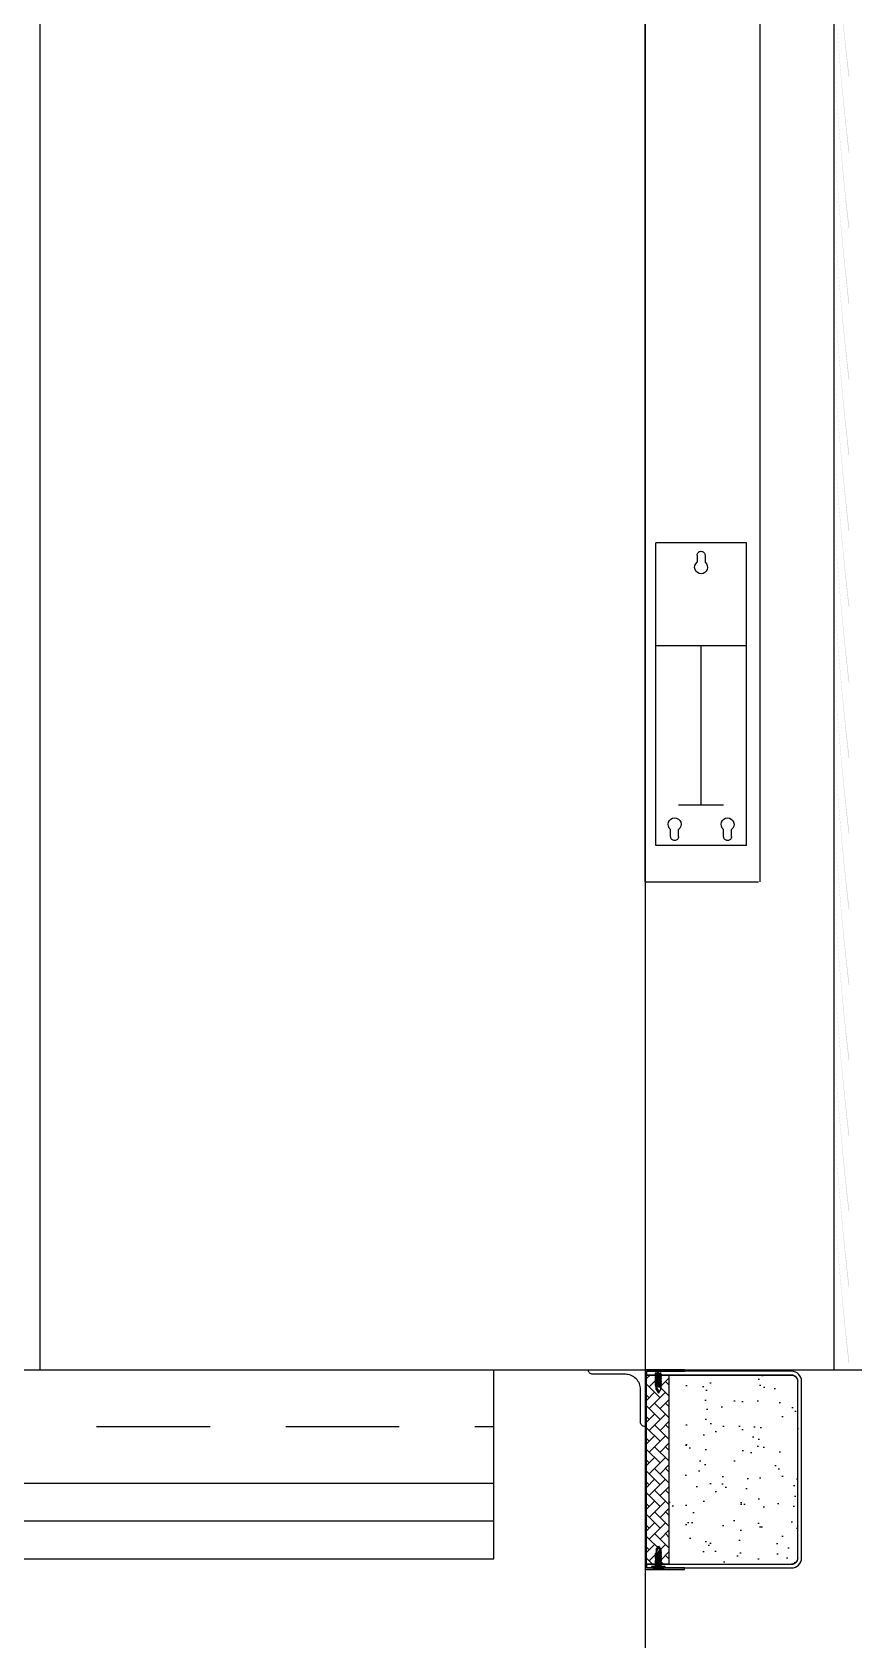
# Model space of a CAD drawing. Header units: millimetres. Extents: x 35054840 to 35483341, y -1288013 to -991013.
# Drawn here: x 35310001 to 35311087, y -1217650 to -1215525 of the extents above; entities that cross this region are included whole.
import ezdxf

# ---------------------------------------------------------------- set-up
doc = ezdxf.new("R2010")
doc.units = ezdxf.units.MM
doc.header["$LTSCALE"] = 1000
doc.header["$MEASUREMENT"] = 0
doc.linetypes.add('HID', pattern=[2.5, 1.5, -1])
doc.layers.get('0').update_dxf_attribs({"linetype": 'CONTINUOUS'})
for name, color, linetype in [('5HAT', 5, 'CONTINUOUS'), ('A-외장판넬', 8, 'CONTINUOUS'), ('BOLT', 8, 'CONTINUOUS'), ('cen', 1, 'CONTINUOUS'), ('COL', 2, 'CONTINUOUS'), ('con', 2, 'CONTINUOUS'), ('DIM', 7, 'CONTINUOUS'), ('dockseal', 50, 'CONTINUOUS'), ('INS', 9, 'BATTING'), ('SECTION$0$AA-WAXS-FRAM', 4, 'CONTINUOUS'), ('wire-meshes', 1, 'CONTINUOUS'), ('XR-단면도$0$WAXS-FRAM', 4, 'CONTINUOUS'), ('XR-단면도$0$㈜SE&C 기둥', 2, 'CONTINUOUS'), ('초평탄', 4, 'CONTINUOUS')]:
    doc.layers.add(name, color=color, linetype=linetype)
doc.linetypes.add('BATTING', pattern='A,0.0001,-0.1,[134,ltypeshp.shx,S=0.1,R=0,X=-0.1,Y=0],-0.2,[134,ltypeshp.shx,S=0.1,R=180,X=0.1,Y=0],-0.1', length=0.4001)

# ---------------------------------------------------------------- blocks, each defined once
blk = doc.blocks.new('sdfsgdfdfg')
at = {"layer": 'cen', "ltscale": 5}
blk.add_line((34536434.6, -290708.7), (34739301.6, -290708.7), dxfattribs=at)
blk = doc.blocks.new('종단면도_1~2층')
at = {"layer": 'con', "ltscale": 0.1}
blk.add_line((34890611.3, -1227293), (34890811.3, -1227293), dxfattribs=at)
blk.add_lwpolyline([(34812336.3, -1226693), (34812336.3, -1227543), (34890611.3, -1227543), (34890611.3, -1227293)], dxfattribs=at)
at = {"layer": '초평탄', "ltscale": 0.1}
blk.add_lwpolyline([(34812336.1, -1227293), (34890611.3, -1227293)], dxfattribs=at)
blk = doc.blocks.new('FASDFDSAF')
at = {"layer": '5HAT', "color": 4}
for p, q in [((5533641.2, 4897794.2), (5533641.2, 4898194.2)), ((5533641.2, 4898194.2), (5533761.2, 4898194.2)), ((5533761.2, 4897794.2), (5533761.2, 4898194.2)), ((5533696, 4898178), (5533696, 4898168.7)), ((5533706.5, 4898178), (5533706.5, 4898168.7)), ((5533661, 4897806.2), (5533661, 4897815.5)), ((5533671.5, 4897806.2), (5533671.5, 4897815.5)), ((5533731, 4897806.2), (5533731, 4897815.5)), ((5533741.5, 4897806.2), (5533741.5, 4897815.5)), ((5533641.2, 4897794.2), (5533761.2, 4897794.2))]:
    blk.add_line(p, q, dxfattribs=at)
for centre, radius, start, end in [((5533701.2, 4898178), 5.25, 90, 180.0006), ((5533701.2, 4898178), 5.25, 359.9994, 90), ((5533701.2, 4898162), 8.5, 128.1459, 269.9989), ((5533701.2, 4898162), 8.5, 270.0011, 51.8541), ((5533666.2, 4897822.2), 8.5, 90.0011, 231.8541), ((5533666.2, 4897822.2), 8.5, 308.1459, 89.9989), ((5533736.2, 4897822.2), 8.5, 90.0011, 231.8541), ((5533736.2, 4897822.2), 8.5, 308.1459, 89.9989), ((5533666.2, 4897806.2), 5.25, 179.9994, 270), ((5533666.2, 4897806.2), 5.25, 270, 0.0006), ((5533736.2, 4897806.2), 5.25, 179.9994, 270), ((5533736.2, 4897806.2), 5.25, 270, 0.0006)]:
    blk.add_arc(centre, radius, start, end, dxfattribs=at)
blk = doc.blocks.new('A$Cfe5344a9')
at = {"ltscale": 0.002}
h = blk.add_hatch(dxfattribs=at)
h.set_pattern_fill('AR-SAND', color=256, angle=-90, style=0)
h.set_pattern_definition([(307.5, (-21381842.837, 50949006.176), (48.941323733, 1.600031296), [0, -38.608, 0, -43.18, 0, -41.275]), (277.5, (-21381842.837, 50949006.176), (71.68251006, -44.95232831), [0, -20.828, 0, -34.798, 0, -13.335]), (237.5, (-21381842.837, 50949037.42), (0.143718468, -79.099237024), [0, -12.7, 0, -45.72, 0, -59.69]), (227.5, (-21381842.837, 50949037.42), (22.292932326, -76.35564525), [0, -6.35, 0, -29.972, 0, -34.29])])
h.paths.add_polyline_path([(76.4, 257, 0.414214), (68, 248.7), (68, 15.3, 0.414214), (76.4, 7), (238, 7), (238, 257)])
h = blk.add_hatch(dxfattribs=at)
h.set_pattern_fill('AR-HBONE', color=256, scale=0.1, angle=-90, style=0)
h.set_pattern_definition([(315, (50955786.544, 21380766.153), (14.3684097937, -4e-15), [30.48, -10.16]), (45, (50955793.728, 21380758.969), (14.3684097937, -4e-15), [30.48, -10.16])])
h.paths.add_polyline_path([(268, 7), (238, 7), (238, 257), (268, 257)])
at = {"layer": 'COL'}
for points in [[(20.1, 2193.8, -0.013757), (0, 1972.8), (0.8, 1972.7, 0.012852)], [(20.1, 2093.8, -0.013757), (0, 1872.8), (0.8, 1872.7, 0.012852)], [(20.1, 1993.8, -0.013757), (0, 1772.8), (0.8, 1772.7, 0.012852)], [(20.1, 1993.8, -0.013757), (0, 1772.8), (0.8, 1772.7, 0.012852)], [(20.1, 1993.8, -0.013757), (0, 1772.8), (0.8, 1772.7, 0.012852)], [(20.1, 1993.8, -0.013757), (0, 1772.8), (0.8, 1772.7, 0.012852)], [(20.1, 1993.8, -0.013757), (0, 1772.8), (0.8, 1772.7, 0.012852)], [(20.1, 1993.8, -0.013757), (0, 1772.8), (0.8, 1772.7, 0.012852)], [(20.1, 1893.8, -0.013757), (0, 1672.8), (0.8, 1672.7, 0.012852)], [(20.1, 1893.8, -0.013757), (0, 1672.8), (0.8, 1672.7, 0.012852)], [(20.1, 1893.8, -0.013757), (0, 1672.8), (0.8, 1672.7, 0.012852)], [(20.1, 1893.8, -0.013757), (0, 1672.8), (0.8, 1672.7, 0.012852)], [(20.1, 1793.8, -0.013757), (0, 1572.8), (0.8, 1572.7, 0.012852)], [(20.1, 1793.8, -0.013757), (0, 1572.8), (0.8, 1572.7, 0.012852)], [(20.1, 1693.8, -0.013757), (0, 1472.8), (0.8, 1472.7, 0.012852)], [(20.1, 1693.8, -0.013757), (0, 1472.8), (0.8, 1472.7, 0.012852)], [(20.1, 1593.8, -0.013757), (0, 1372.8), (0.8, 1372.7, 0.012852)], [(20.1, 1593.8, -0.013757), (0, 1372.8), (0.8, 1372.7, 0.012852)], [(20.1, 1493.8, -0.013757), (0, 1272.8), (0.8, 1272.7, 0.012852)], [(20.1, 1493.8, -0.013757), (0, 1272.8), (0.8, 1272.7, 0.012852)], [(20.1, 1393.8, -0.013757), (0, 1172.8), (0.8, 1172.7, 0.012852)], [(20.1, 1393.8, -0.013757), (0, 1172.8), (0.8, 1172.7, 0.012852)], [(20.1, 1293.8, -0.013757), (0, 1072.8), (0.8, 1072.7, 0.012852)], [(20.1, 1193.8, -0.013757), (0, 972.8), (0.8, 972.7, 0.012852)], [(20.1, 1093.8, -0.013757), (0, 872.8), (0.8, 872.7, 0.012852)], [(20.1, 993.8, -0.013757), (0, 772.8), (0.8, 772.7, 0.012852)], [(20.1, 893.8, -0.013757), (0, 672.8), (0.8, 672.7, 0.012852)], [(20.1, 793.8, -0.013757), (0, 572.8), (0.8, 572.7, 0.012852)], [(20.1, 693.8, -0.013757), (0, 472.8), (0.8, 472.7, 0.012852)], [(20.1, 593.8, -0.013757), (0, 372.8), (0.8, 372.7, 0.012852)], [(20.1, 493.8, -0.013757), (0, 272.8), (0.8, 272.7, 0.012852)]]:
    blk.add_hatch(color=256, dxfattribs=at).paths.add_polyline_path(points)
at = {"ltscale": 0.002}
blk.add_line((20, 264), (20, 3494), dxfattribs=at)
blk.add_line((270, 264), (20, 264))
at = {"color": 0, "ltscale": 0.002}
for p, q in [((268, 262), (268, 257)), ((268, 262), (268, 257)), ((268, 262), (268, 257)), ((268, 7), (268, 2))]:
    blk.add_line(p, q, dxfattribs=at)
at = {"ltscale": 0.002}
blk.add_lwpolyline([(218, 262), (218, 264), (270, 264), (270, 0), (218, 0), (218, 2), (268, 2), (268, 262)], close=True, dxfattribs=at)
at = {"color": 2}
blk.add_lwpolyline([(238, 7), (268, 7), (268, 257), (238, 257)], dxfattribs=at)
at = {"layer": '5HAT', "color": 6}
for p, q in [((118, 908.7), (118, 3646)), ((270, 908.7), (270, 3494)), ((270, 908.7), (120, 908.7))]:
    blk.add_line(p, q, dxfattribs=at)
at = {"layer": '5HAT', "color": 0}
for p, q in [((135.9, 1220.9), (255.9, 1220.9)), ((195.9, 1010.9), (195.9, 1220.9)), ((225.7, 1010.9), (166.2, 1010.9))]:
    blk.add_line(p, q, dxfattribs=at)
at = {"layer": 'A-외장판넬', "ltscale": 50}
blk.add_line((1070, 3264), (1070, 264), dxfattribs=at)
at = {"layer": 'BOLT', "color": 10}
for p, q in [((248.2, 257.8), (254.1, 260.2)), ((248.2, 256), (256.5, 259.4)), ((248.2, 256), (256.5, 259.4)), ((248.2, 254.1), (256.5, 257.6)), ((248.2, 254.1), (256.5, 257.6)), ((248.2, 252.3), (256.5, 255.7)), ((248.2, 252.3), (256.5, 255.7)), ((248.2, 250.5), (256.5, 253.9)), ((248.2, 250.5), (256.5, 253.9)), ((248.2, 248.6), (256.5, 252.1)), ((248.2, 248.6), (256.5, 252.1)), ((248.2, 246.8), (256.5, 250.2)), ((248.2, 246.8), (256.5, 250.2)), ((248.2, 245), (256.5, 248.4)), ((248.2, 245), (256.5, 248.4)), ((248.2, 243.1), (256.5, 246.6)), ((248.2, 243.1), (256.5, 246.6)), ((248.2, 241.3), (256.5, 244.7)), ((248.2, 241.3), (256.5, 244.7)), ((253.5, 241.6), (256.5, 242.9)), ((253.5, 241.6), (256.5, 242.9)), ((248.2, 22.7), (256.5, 19.3)), ((248.2, 22.7), (256.5, 19.3)), ((253.5, 22.4), (256.5, 21.1)), ((253.5, 22.4), (256.5, 21.1)), ((248.2, 20.9), (256.5, 17.4)), ((248.2, 20.9), (256.5, 17.4)), ((248.2, 19), (256.5, 15.6)), ((248.2, 19), (256.5, 15.6)), ((248.2, 17.2), (256.5, 13.8)), ((248.2, 17.2), (256.5, 13.8)), ((248.2, 15.4), (256.5, 11.9)), ((248.2, 15.4), (256.5, 11.9)), ((248.2, 13.5), (256.5, 10.1)), ((248.2, 13.5), (256.5, 10.1)), ((248.2, 11.7), (256.5, 8.3)), ((248.2, 11.7), (256.5, 8.3)), ((248.2, 9.9), (256.5, 6.4)), ((248.2, 9.9), (256.5, 6.4)), ((248.2, 8), (256.5, 4.6)), ((248.2, 8), (256.5, 4.6)), ((248.2, 6.2), (254.1, 3.8))]:
    blk.add_line(p, q, dxfattribs=at)
at = {"layer": 'BOLT'}
for p, q in [((249.2, 258.6), (249.2, 260.2)), ((249.2, 256.8), (249.2, 257.8)), ((249.2, 254.9), (249.2, 256)), ((255.5, 257.6), (255.5, 258.6)), ((255.5, 255.7), (255.5, 256.7)), ((249.2, 253.1), (249.2, 254.1)), ((249.2, 251.3), (249.2, 252.3)), ((249.2, 249.4), (249.2, 250.5)), ((249.2, 247.6), (249.2, 248.6)), ((249.2, 245.8), (249.2, 246.8)), ((249.2, 243.9), (249.2, 245)), ((249.2, 242.1), (249.2, 243.1)), ((249.2, 237.8), (249.2, 241.3)), ((255.5, 253.9), (255.5, 254.9)), ((255.5, 252.1), (255.5, 253.1)), ((255.5, 250.2), (255.5, 251.2)), ((255.5, 248.4), (255.5, 249.4)), ((255.5, 246.6), (255.5, 247.6)), ((255.5, 244.7), (255.5, 245.7)), ((255.5, 242.9), (255.5, 243.9)), ((255.5, 237.8), (255.5, 242.1)), ((249.2, 26.2), (249.2, 22.7)), ((249.2, 21.9), (249.2, 20.9)), ((255.5, 26.2), (255.5, 21.9)), ((247.1, 0), (257.6, 0)), ((249.2, 20.1), (249.2, 19)), ((249.2, 18.2), (249.2, 17.2)), ((249.2, 16.4), (249.2, 15.4)), ((249.2, 14.6), (249.2, 13.5)), ((249.2, 12.7), (249.2, 11.7)), ((249.2, 10.9), (249.2, 9.9)), ((249.2, 9.1), (249.2, 8)), ((249.2, 7.2), (249.2, 6.2)), ((249.2, 5.4), (249.2, 3.8)), ((255.5, 21.1), (255.5, 20.1)), ((255.5, 19.3), (255.5, 18.3)), ((255.5, 17.4), (255.5, 16.4)), ((255.5, 15.6), (255.5, 14.6)), ((255.5, 13.8), (255.5, 12.8)), ((255.5, 11.9), (255.5, 10.9)), ((255.5, 10.1), (255.5, 9.1)), ((255.5, 8.3), (255.5, 7.3)), ((255.5, 6.4), (255.5, 5.4)), ((255.5, 4.6), (255.5, 3.8))]:
    blk.add_line(p, q, dxfattribs=at)
for points in [[(255, 260.2), (249.2, 257.8), (248.2, 257.8), (249.2, 258.6), (253, 260.2)], [(249.2, 257.4), (248.2, 257.8), (249.2, 257)], [(249.2, 255.6), (248.2, 256), (249.2, 255.2)], [(249.2, 255.6), (248.2, 256), (249.2, 255.2)], [(255.5, 258), (256.5, 257.6), (255.5, 258.4)], [(255.5, 256.1), (256.5, 255.7), (255.5, 256.5)], [(249.2, 253.7), (248.2, 254.1), (249.2, 253.3)], [(249.2, 253.7), (248.2, 254.1), (249.2, 253.3)], [(249.2, 251.9), (248.2, 252.3), (249.2, 251.5)], [(249.2, 251.9), (248.2, 252.3), (249.2, 251.5)], [(249.2, 250.1), (248.2, 250.5), (249.2, 249.7)], [(249.2, 250.1), (248.2, 250.5), (249.2, 249.7)], [(249.2, 248.2), (248.2, 248.6), (249.2, 247.8)], [(249.2, 248.2), (248.2, 248.6), (249.2, 247.8)], [(249.2, 246.4), (248.2, 246.8), (249.2, 246)], [(249.2, 246.4), (248.2, 246.8), (249.2, 246)], [(249.2, 244.6), (248.2, 245), (249.2, 244.2)], [(249.2, 244.6), (248.2, 245), (249.2, 244.2)], [(249.2, 242.7), (248.2, 243.1), (249.2, 242.3)], [(249.2, 242.7), (248.2, 243.1), (249.2, 242.3)], [(249.2, 240.9), (248.2, 241.3), (249.2, 240.5)], [(249.2, 240.9), (248.2, 241.3), (249.2, 240.5)], [(249.2, 239.9), (253.5, 241.7), (255.5, 240.5), (253.1, 238), (252.3, 233)], [(255.5, 237.8), (252.3, 233), (249.2, 237.8)], [(255.5, 254.3), (256.5, 253.9), (255.5, 254.7)], [(255.5, 252.5), (256.5, 252.1), (255.5, 252.9)], [(255.5, 250.6), (256.5, 250.2), (255.5, 251)], [(255.5, 248.8), (256.5, 248.4), (255.5, 249.2)], [(255.5, 247), (256.5, 246.6), (255.5, 247.4)], [(255.5, 245.1), (256.5, 244.7), (255.5, 245.5)], [(255.5, 243.3), (256.5, 242.9), (255.5, 243.7)], [(249.2, 23.1), (248.2, 22.7), (249.2, 23.5)], [(249.2, 23.1), (248.2, 22.7), (249.2, 23.5)], [(249.2, 21.3), (248.2, 20.9), (249.2, 21.7)], [(249.2, 21.3), (248.2, 20.9), (249.2, 21.7)], [(249.2, 24.1), (253.5, 22.3), (255.5, 23.5), (253.1, 26), (252.3, 31)], [(255.5, 26.2), (252.3, 31), (249.2, 26.2)], [(249.2, 19.4), (248.2, 19), (249.2, 19.8)], [(249.2, 19.4), (248.2, 19), (249.2, 19.8)], [(249.2, 17.6), (248.2, 17.2), (249.2, 18)], [(249.2, 17.6), (248.2, 17.2), (249.2, 18)], [(249.2, 15.8), (248.2, 15.4), (249.2, 16.2)], [(249.2, 15.8), (248.2, 15.4), (249.2, 16.2)], [(249.2, 13.9), (248.2, 13.5), (249.2, 14.3)], [(249.2, 13.9), (248.2, 13.5), (249.2, 14.3)], [(249.2, 12.1), (248.2, 11.7), (249.2, 12.5)], [(249.2, 12.1), (248.2, 11.7), (249.2, 12.5)], [(249.2, 10.3), (248.2, 9.9), (249.2, 10.7)], [(249.2, 10.3), (248.2, 9.9), (249.2, 10.7)], [(249.2, 8.4), (248.2, 8), (249.2, 8.8)], [(249.2, 8.4), (248.2, 8), (249.2, 8.8)], [(249.2, 6.6), (248.2, 6.2), (249.2, 7)], [(255, 3.8), (249.2, 6.2), (248.2, 6.2), (249.2, 5.4), (253, 3.8)], [(255.5, 20.7), (256.5, 21.1), (255.5, 20.3)], [(255.5, 18.9), (256.5, 19.3), (255.5, 18.5)], [(255.5, 17), (256.5, 17.4), (255.5, 16.6)], [(255.5, 15.2), (256.5, 15.6), (255.5, 14.8)], [(255.5, 13.4), (256.5, 13.8), (255.5, 13)], [(255.5, 11.5), (256.5, 11.9), (255.5, 11.1)], [(255.5, 9.7), (256.5, 10.1), (255.5, 9.3)], [(255.5, 7.9), (256.5, 8.3), (255.5, 7.5)], [(255.5, 6), (256.5, 6.4), (255.5, 5.6)], [(255.5, 4.2), (256.5, 4.6), (255.5, 3.8)]]:
    blk.add_lwpolyline(points, dxfattribs=at)
for points in [[(256.5, 259.4), (255.5, 258.6), (249.2, 256), (248.2, 256), (249.2, 256.8), (255.5, 259.4)], [(256.5, 257.6), (255.5, 256.7), (249.2, 254.1), (248.2, 254.1), (249.2, 254.9), (255.5, 257.6)], [(256.5, 255.7), (255.5, 254.9), (249.2, 252.3), (248.2, 252.3), (249.2, 253.1), (255.5, 255.7)], [(256.5, 253.9), (255.5, 253.1), (249.2, 250.5), (248.2, 250.5), (249.2, 251.3), (255.5, 253.9)], [(256.5, 252.1), (255.5, 251.2), (249.2, 248.6), (248.2, 248.6), (249.2, 249.4), (255.5, 252.1)], [(256.5, 250.2), (255.5, 249.4), (249.2, 246.8), (248.2, 246.8), (249.2, 247.6), (255.5, 250.2)], [(256.5, 248.4), (255.5, 247.6), (249.2, 245), (248.2, 245), (249.2, 245.8), (255.5, 248.4)], [(256.5, 246.6), (255.5, 245.7), (249.2, 243.1), (248.2, 243.1), (249.2, 243.9), (255.5, 246.6)], [(256.5, 244.7), (255.5, 243.9), (249.2, 241.3), (248.2, 241.3), (249.2, 242.1), (255.5, 244.7)], [(256.5, 242.9), (255.5, 242.1), (254.5, 241.6), (253.5, 241.6), (254.5, 242.5), (255.5, 242.9)], [(256.5, 19.3), (255.5, 20.1), (249.2, 22.7), (248.2, 22.7), (249.2, 21.9), (255.5, 19.3)], [(256.5, 21.1), (255.5, 21.9), (254.5, 22.4), (253.5, 22.4), (254.5, 21.5), (255.5, 21.1)], [(261.3, 3), (243.3, 3), (243.3, 3.8), (261.3, 3.8)], [(256.6, 0), (248, 0), (243.3, 3), (261.3, 3)], [(256.5, 17.4), (255.5, 18.3), (249.2, 20.9), (248.2, 20.9), (249.2, 20.1), (255.5, 17.4)], [(256.5, 15.6), (255.5, 16.4), (249.2, 19), (248.2, 19), (249.2, 18.2), (255.5, 15.6)], [(256.5, 13.8), (255.5, 14.6), (249.2, 17.2), (248.2, 17.2), (249.2, 16.4), (255.5, 13.8)], [(256.5, 11.9), (255.5, 12.8), (249.2, 15.4), (248.2, 15.4), (249.2, 14.6), (255.5, 11.9)], [(256.5, 10.1), (255.5, 10.9), (249.2, 13.5), (248.2, 13.5), (249.2, 12.7), (255.5, 10.1)], [(256.5, 8.3), (255.5, 9.1), (249.2, 11.7), (248.2, 11.7), (249.2, 10.9), (255.5, 8.3)], [(256.5, 6.4), (255.5, 7.3), (249.2, 9.9), (248.2, 9.9), (249.2, 9.1), (255.5, 6.4)], [(256.5, 4.6), (255.5, 5.4), (249.2, 8), (248.2, 8), (249.2, 7.2), (255.5, 4.6)]]:
    blk.add_lwpolyline(points, close=True, dxfattribs=at)
at = {"layer": 'DIM', "lineweight": 0, "ltscale": 0.5}
blk.add_line((270, 264), (270, 3494), dxfattribs=at)
at = {"layer": 'dockseal'}
for p, q in [((268, 257), (76.4, 257)), ((238, 7), (238, 257)), ((68, 15.3), (68, 248.7)), ((268, 7), (76.4, 7))]:
    blk.add_line(p, q, dxfattribs=at)
at = {"layer": 'dockseal', "color": 0}
for points in [[(268, 2), (76.4, 2, -0.414214), (63, 15.3), (63, 248.7, -0.414214), (76.4, 262), (268, 262)], [(268, 7), (76.4, 7, -0.414214), (68, 15.3), (68, 248.7, -0.414214), (76.4, 257), (268, 257)]]:
    blk.add_lwpolyline(points, format="xyb", dxfattribs=at)
at = {"layer": 'dockseal'}
for centre, start, end in [((76.4, 248.7), 90, 180), ((76.4, 15.3), 180, 270)]:
    blk.add_arc(centre, 8.33, start, end, dxfattribs=at)
at = {"layer": 'SECTION$0$AA-WAXS-FRAM'}
blk.add_lwpolyline([(345, 264), (270, 264), (270, 189), (270, 189, 0.414214), (276, 195), (276, 238, -0.414214), (296, 258), (339, 258, 0.414214), (345, 264)], format="xyb", close=True, dxfattribs=at)
blk.add_lwpolyline([(345, 264), (270, 264), (270, 189), (270, 189, 0.414214), (276, 195), (276, 238, -0.414214), (296, 258), (339, 258, 0.414214), (345, 264)], format="xyb", close=True, dxfattribs=at)
at = {"layer": 'XR-단면도$0$WAXS-FRAM'}
blk.add_line((345, 264), (270, 264), dxfattribs=at)
blk.add_line((345, 264), (270, 264), dxfattribs=at)
at = {"layer": 'XR-단면도$0$㈜SE&C 기둥', "color": 8, "ltscale": 0.5}
blk.add_line((270, 3264), (270, 264), dxfattribs=at)
at = {"layer": '5HAT', "color": 0}
blk.add_blockref('FASDFDSAF', (-5533505.3, -4896837.4), dxfattribs=at)

msp = doc.modelspace()

# ---------------------------------------------------------------- linework, layer by layer
at = {"layer": 'con', "ltscale": 0.1, "elevation": 1}
msp.add_lwpolyline([(35310811.3, -1217292.9), (35310811.3, -1218543)], dxfattribs=at)
at = {"layer": 'INS', "ltscale": 0.12, "elevation": 1}
msp.add_lwpolyline([(35310611.3, -1217493), (35232336.3, -1217493)], dxfattribs=at)
at = {"layer": 'wire-meshes', "linetype": 'HID', "ltscale": 0.1}
msp.add_line((35232336.3, -1217368, 1), (35310611.3, -1217368, 1), dxfattribs=at)
at = {"layer": '초평탄', "ltscale": 0.1, "elevation": 1}
msp.add_lwpolyline([(35232336.3, -1217443), (35310611.3, -1217443)], dxfattribs=at)

# ---------------------------------------------------------------- block references
for name, p in [('sdfsgdfdfg', (642087, -926584.2, 1)), ('종단면도_1~2층', (420000, 10000, 1))]:
    msp.add_blockref(name, p)
at = {"ltscale": 0.1, "xscale": -1}
msp.add_blockref('A$Cfe5344a9', (35311081.3, -1217556.9, 1), dxfattribs=at)

doc.saveas('drawing.dxf')
